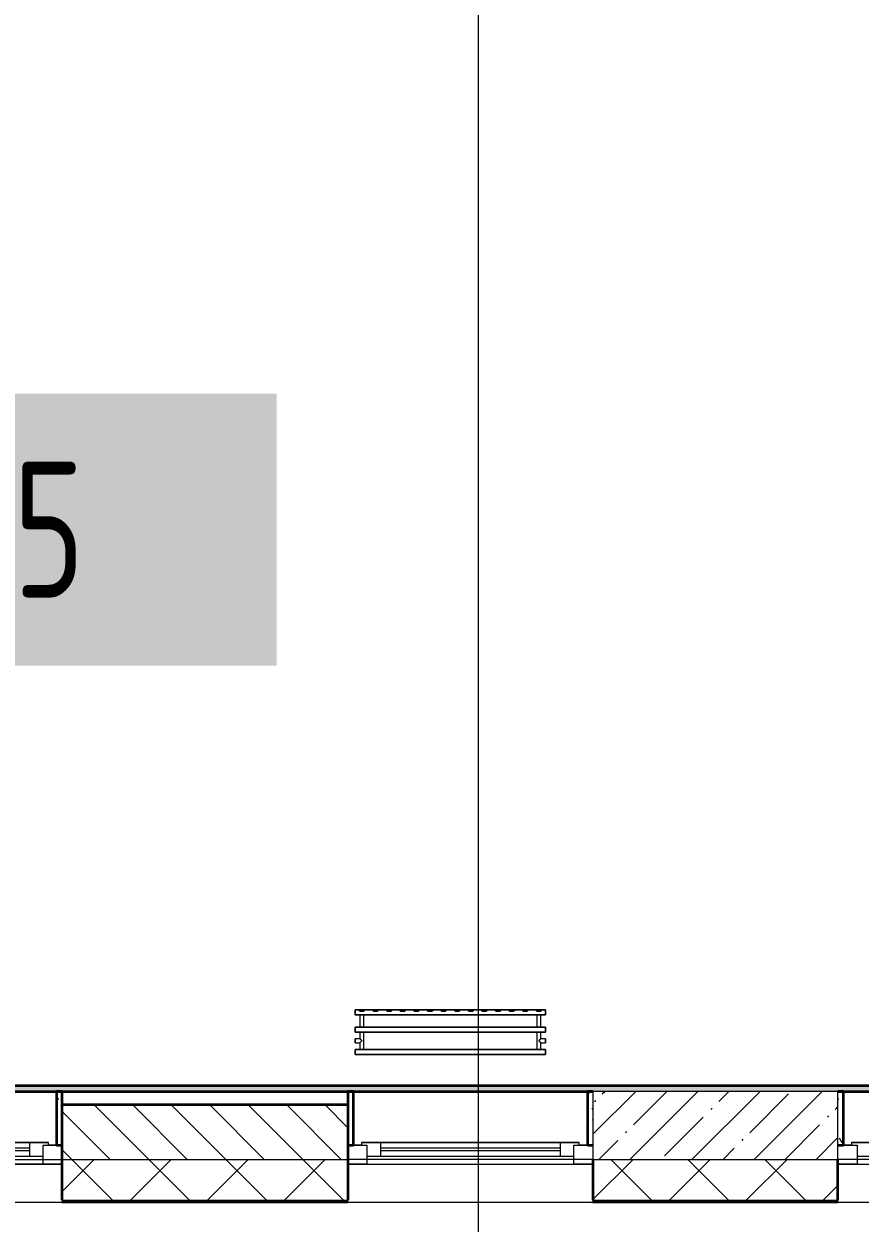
# Model space of a CAD drawing. Header units: millimetres. Extents: x 3914 to 443608, y -156176 to 78197.
# Drawn here: x 412360 to 415431, y -146310 to -141904 of the extents above; entities that cross this region are included whole.
import ezdxf

# ---------------------------------------------------------------- set-up
doc = ezdxf.new("R2010")
doc.units = ezdxf.units.MM
for name, color, linetype, lineweight in [('A-FLOR', 7, 'Continuous', 9), ('A-GLAZ', 7, 'Continuous', 9), ('A-GLAZ-1', 7, 'Continuous', 5), ('A-WALL', 7, 'Continuous', 5), ('A-WALL-1', 7, 'Continuous', 35), ('I-WALL', 7, 'Continuous', 5), ('S-COLS', 7, 'Continuous', 9), ('S-COLS-1', 7, 'Continuous', 5), ('Оси', 7, 'Continuous', 9)]:
    doc.layers.add(name, color=color, linetype=linetype, lineweight=lineweight)
doc.layers.add('A-WALL-FNSH-1', color=9, linetype='Continuous', lineweight=5, true_color=0x808080)
doc.layers.add('M-EQPM-1', color=7, linetype='Continuous', lineweight=9, true_color=0xb2b2b2)
doc.styles.add('СПДС', font='ГОСТ тип А.ttf', dxfattribs={"width": 0.9})
pattern_1 = [(0, (315419.7, -145976.68), (243.84, 60.96), [20.117, -162.763, 20.117, -162.763, -975.36]), (0, (315419.7, -145976.68), (243.84, 60.96), [-365.76, 20.117, -345.643, 20.117, -162.763, -426.72]), (0, (315419.7, -145976.68), (243.84, 60.96), [-914.4, 20.117, -101.803, 20.117, -284.683]), (120, (315511.14, -145946.2), (-174.71291, 180.691634), [20.117, -162.763, 20.117, -162.763, -975.36]), (120, (315511.14, -145946.2), (-174.71291, 180.691634), [-365.76, 20.117, -345.643, 20.117, -162.763, -426.72]), (120, (315511.14, -145946.2), (-174.71291, 180.691634), [-914.4, 20.117, -101.803, 20.117, -284.683]), (240, (315541.62, -145824.28), (-69.12709, -241.651634), [20.117, -162.763, 20.117, -162.763, -975.36]), (240, (315541.62, -145824.28), (-69.12709, -241.651634), [-365.76, 20.117, -345.643, 20.117, -162.763, -426.72]), (240, (315541.62, -145824.28), (-69.12709, -241.651634), [-914.4, 20.117, -101.803, 20.117, -284.683])]

# ---------------------------------------------------------------- blocks, each defined once
blk = doc.blocks.new('BSC_Колонна _Прямоугольная - 250х900-23282983-Объем проектирования 3 этажа')
at = {"layer": 'S-COLS-1'}
h = blk.add_hatch(dxfattribs=at)
h.set_pattern_fill('FP_91', color=256, style=0, pattern_type=2)
h.set_pattern_definition([(45, (-99480, -25), (-114.04925, 114.04925), []), (45, (-99365.95, -25), (-114.04925, 114.04925), [201.613, -40.323, 6.706, -33.617])])
h.paths.add_polyline_path([(225.7, -125), (450, -125), (450, 125), (-450, 125), (-450, -125)])
for p, q in [((450, 125), (-450, 125)), ((-450, 125), (-450, -125)), ((450, -125), (450, 125)), ((-450, -125), (450, -125))]:
    blk.add_line(p, q, dxfattribs=at)
blk = doc.blocks.new('120_Окно_СКБ_2Ст_Фрамуга сверху - 120_Окно_СКБ_2Ст_2300х2500_h_ ДОО-19727959-Объем проектирования 3 этажа')
at = {"layer": 'A-GLAZ'}
for p, q in [((-1150, -127), (-1150, -57)), ((-1150, -57), (-1080, -57)), ((-1080, -57), (-1080, -127)), ((520, -87), (-1080, -87)), ((-1080, -87), (-1080, -127)), ((-1030, -137), (-1030, -87)), ((470, -137), (470, -87)), ((520, -127), (520, -57)), ((520, -57), (590, -57)), ((520, -127), (520, -87)), ((590, -57), (590, -127)), ((1080, -87), (590, -87)), ((590, -87), (590, -127)), ((640, -137), (640, -87)), ((1030, -137), (1030, -87)), ((1080, -127), (1080, -57)), ((1080, -57), (1150, -57)), ((1080, -127), (1080, -87)), ((1150, -57), (1150, -127)), ((-1080, -127), (-1150, -127)), ((-1080, -127), (-1100, -127)), ((-1100, -127), (-1100, -137)), ((590, -127), (520, -127)), ((540, -127), (520, -127)), ((540, -137), (540, -127)), ((590, -127), (570, -127)), ((570, -127), (570, -137)), ((1150, -127), (1080, -127)), ((1100, -127), (1080, -127)), ((1100, -137), (1100, -127)), ((-1100, -137), (540, -137)), ((540, -137), (-1100, -137)), ((570, -137), (1100, -137)), ((1100, -137), (570, -137))]:
    blk.add_line(p, q, dxfattribs=at)
at = {"layer": 'A-GLAZ-1'}
for p, q in [((1150, -57), (-1150, -57)), ((-1080, -57), (1080, -57)), ((-1130, -127), (-1100, -127)), ((-1030, -107), (470, -107)), ((470, -117), (-1030, -117)), ((540, -127), (570, -127)), ((540, -127), (570, -127)), ((640, -107), (1030, -107)), ((1030, -117), (640, -117)), ((1100, -127), (1130, -127))]:
    blk.add_line(p, q, dxfattribs=at)
blk = doc.blocks.new('120_Окно_СКБ_1Ст - 120_Окно_СКБ_1Ст 900х2500_h_ с форточкой-V552-Объем проектирования 3 этажа')
at = {"layer": 'A-GLAZ'}
for p, q in [((-450, -127), (-450, -57)), ((-450, -57), (-380, -57)), ((-380, -57), (-380, -127)), ((380, -87), (-380, -87)), ((-380, -87), (-380, -127)), ((-330, -137), (-330, -87)), ((330, -137), (330, -87)), ((380, -127), (380, -57)), ((380, -57), (450, -57)), ((380, -127), (380, -87)), ((450, -57), (450, -127)), ((-380, -127), (-450, -127)), ((-380, -127), (-400, -127)), ((-400, -127), (-400, -137)), ((450, -127), (380, -127)), ((400, -127), (380, -127)), ((400, -137), (400, -127)), ((-400, -137), (400, -137)), ((400, -137), (-400, -137))]:
    blk.add_line(p, q, dxfattribs=at)
at = {"layer": 'A-GLAZ-1'}
for p, q in [((450, -57), (-450, -57)), ((-430, -127), (-400, -127)), ((-330, -107), (330, -107)), ((330, -117), (-330, -117)), ((400, -127), (430, -127))]:
    blk.add_line(p, q, dxfattribs=at)
blk = doc.blocks.new('120_Окно_СКБ_1Ст - 120_Окно_СКБ_1Ст 900х2500_h_ с форточкой-V605-Объем проектирования 3 этажа')
at = {"layer": 'A-GLAZ'}
for p, q in [((-450, -127), (-450, -57)), ((-450, -57), (-380, -57)), ((-380, -57), (-380, -127)), ((380, -87), (-380, -87)), ((-380, -87), (-380, -127)), ((-330, -137), (-330, -87)), ((330, -137), (330, -87)), ((380, -127), (380, -57)), ((380, -57), (450, -57)), ((380, -127), (380, -87)), ((450, -57), (450, -127)), ((-380, -127), (-450, -127)), ((-380, -127), (-400, -127)), ((-400, -127), (-400, -137)), ((450, -127), (380, -127)), ((400, -127), (380, -127)), ((400, -137), (400, -127)), ((-400, -137), (400, -137)), ((400, -137), (-400, -137))]:
    blk.add_line(p, q, dxfattribs=at)
at = {"layer": 'A-GLAZ-1'}
for p, q in [((450, -57), (-450, -57)), ((-430, -127), (-400, -127)), ((-330, -107), (330, -107)), ((330, -117), (-330, -117)), ((400, -127), (430, -127))]:
    blk.add_line(p, q, dxfattribs=at)
blk = doc.blocks.new('radiator_prado_classic_z_tip_30_po exemplyaru - Classic Z Тип 30-300-V692-Объем проектирования 3 этажа')
at = {"layer": 'M-EQPM-1'}
for p, q in [((0, 228), (0, 210)), ((700, 228), (0, 228)), ((0, 210), (0, 228)), ((0, 228), (12.5, 228)), ((12.5, 228), (37.5, 228)), ((37.5, 228), (12.5, 228)), ((12.5, 228), (37.5, 228)), ((12.5, 228), (17.5, 223)), ((12.5, 228), (17.5, 223)), ((32.5, 223), (17.5, 223)), ((17.5, 223), (32.5, 223)), ((32.5, 223), (37.5, 228)), ((37.5, 228), (32.5, 223)), ((37.5, 228), (62.5, 228)), ((62.5, 228), (87.5, 228)), ((87.5, 228), (62.5, 228)), ((62.5, 228), (87.5, 228)), ((62.5, 228), (67.5, 223)), ((62.5, 228), (67.5, 223)), ((82.5, 223), (67.5, 223)), ((67.5, 223), (82.5, 223)), ((82.5, 223), (87.5, 228)), ((87.5, 228), (82.5, 223)), ((87.5, 228), (112.5, 228)), ((112.5, 228), (137.5, 228)), ((137.5, 228), (112.5, 228)), ((112.5, 228), (137.5, 228)), ((112.5, 228), (117.5, 223)), ((112.5, 228), (117.5, 223)), ((132.5, 223), (117.5, 223)), ((117.5, 223), (132.5, 223)), ((132.5, 223), (137.5, 228)), ((137.5, 228), (132.5, 223)), ((137.5, 228), (162.5, 228)), ((162.5, 228), (187.5, 228)), ((187.5, 228), (162.5, 228)), ((162.5, 228), (187.5, 228)), ((162.5, 228), (167.5, 223)), ((162.5, 228), (167.5, 223)), ((182.5, 223), (167.5, 223)), ((167.5, 223), (182.5, 223)), ((182.5, 223), (187.5, 228)), ((187.5, 228), (182.5, 223)), ((189.8, 228), (212.5, 228)), ((212.5, 228), (237.5, 228)), ((237.5, 228), (212.5, 228)), ((212.5, 228), (237.5, 228)), ((212.5, 228), (217.5, 223)), ((212.5, 228), (217.5, 223)), ((232.5, 223), (217.5, 223)), ((217.5, 223), (232.5, 223)), ((232.5, 223), (237.5, 228)), ((237.5, 228), (232.5, 223)), ((237.5, 228), (262.5, 228)), ((262.5, 228), (287.5, 228)), ((287.5, 228), (262.5, 228)), ((262.5, 228), (287.5, 228)), ((262.5, 228), (267.5, 223)), ((262.5, 228), (267.5, 223)), ((282.5, 223), (267.5, 223)), ((267.5, 223), (282.5, 223)), ((282.5, 223), (287.5, 228)), ((287.5, 228), (282.5, 223)), ((287.5, 228), (312.5, 228)), ((312.5, 228), (337.5, 228)), ((337.5, 228), (312.5, 228)), ((312.5, 228), (337.5, 228)), ((312.5, 228), (317.5, 223)), ((312.5, 228), (317.5, 223)), ((332.5, 223), (317.5, 223)), ((317.5, 223), (332.5, 223)), ((332.5, 223), (337.5, 228)), ((337.5, 228), (332.5, 223)), ((337.5, 228), (362.5, 228)), ((362.5, 228), (387.5, 228)), ((387.5, 228), (362.5, 228)), ((362.5, 228), (387.5, 228)), ((362.5, 228), (367.5, 223)), ((362.5, 228), (367.5, 223)), ((382.5, 223), (367.5, 223)), ((367.5, 223), (382.5, 223)), ((382.5, 223), (387.5, 228)), ((387.5, 228), (382.5, 223)), ((387.5, 228), (412.5, 228)), ((412.5, 228), (437.5, 228)), ((437.5, 228), (412.5, 228)), ((412.5, 228), (437.5, 228)), ((412.5, 228), (417.5, 223)), ((412.5, 228), (417.5, 223)), ((432.5, 223), (417.5, 223)), ((417.5, 223), (432.5, 223)), ((432.5, 223), (437.5, 228)), ((437.5, 228), (432.5, 223)), ((437.5, 228), (461.7, 228)), ((462.5, 228), (487.5, 228)), ((487.5, 228), (462.5, 228)), ((462.5, 228), (487.5, 228)), ((462.5, 228), (467.5, 223)), ((462.5, 228), (467.5, 223)), ((482.5, 223), (467.5, 223)), ((467.5, 223), (482.5, 223)), ((482.5, 223), (487.5, 228)), ((487.5, 228), (482.5, 223)), ((487.5, 228), (512.5, 228)), ((512.5, 228), (537.5, 228)), ((537.5, 228), (512.5, 228)), ((512.5, 228), (537.5, 228)), ((512.5, 228), (517.5, 223)), ((512.5, 228), (517.5, 223)), ((532.5, 223), (517.5, 223)), ((517.5, 223), (532.5, 223)), ((532.5, 223), (537.5, 228)), ((537.5, 228), (532.5, 223)), ((537.5, 228), (562.5, 228)), ((562.5, 228), (587.5, 228)), ((587.5, 228), (562.5, 228)), ((562.5, 228), (587.5, 228)), ((562.5, 228), (567.5, 223)), ((562.5, 228), (567.5, 223)), ((582.5, 223), (567.5, 223)), ((567.5, 223), (582.5, 223)), ((582.5, 223), (587.5, 228)), ((587.5, 228), (582.5, 223)), ((587.5, 228), (612.5, 228)), ((612.5, 228), (637.5, 228)), ((637.5, 228), (612.5, 228)), ((612.5, 228), (637.5, 228)), ((612.5, 228), (617.5, 223)), ((612.5, 228), (617.5, 223)), ((632.5, 223), (617.5, 223)), ((617.5, 223), (632.5, 223)), ((632.5, 223), (637.5, 228)), ((637.5, 228), (632.5, 223)), ((637.5, 228), (662.5, 228)), ((662.5, 228), (687.5, 228)), ((687.5, 228), (662.5, 228)), ((662.5, 228), (687.5, 228)), ((662.5, 228), (667.5, 223)), ((662.5, 228), (667.5, 223)), ((682.5, 223), (667.5, 223)), ((667.5, 223), (682.5, 223)), ((682.5, 223), (687.5, 228)), ((687.5, 228), (682.5, 223)), ((687.5, 228), (700, 228)), ((700, 210), (700, 228)), ((700, 228), (700, 210)), ((0, 210), (700, 210)), ((17.8, 210), (0, 210)), ((17.5, 210), (17.5, 164)), ((17.5, 210), (17.5, 164)), ((17.8, 210), (17.5, 210)), ((17.5, 210), (17.8, 210)), ((17.8, 210), (17.5, 210)), ((17.5, 210), (32.5, 210)), ((32.2, 210), (17.8, 210)), ((17.8, 210), (18.5, 210)), ((26.9, 210), (17.8, 210)), ((18.5, 210), (19.7, 210)), ((19.7, 210), (21.2, 210)), ((21.2, 210), (23.1, 210)), ((23.1, 210), (25, 210)), ((25, 210), (26.9, 210)), ((26.9, 210), (28.7, 210)), ((32.2, 210), (26.9, 210)), ((28.7, 210), (30.3, 210)), ((30.3, 210), (31.5, 210)), ((31.5, 210), (32.2, 210)), ((32.5, 210), (32.2, 210)), ((32.2, 210), (32.5, 210)), ((32.5, 210), (32.2, 210)), ((667.8, 210), (32.2, 210)), ((32.5, 164), (32.5, 210)), ((32.5, 164), (32.5, 210)), ((667.5, 210), (667.5, 164)), ((667.5, 210), (667.5, 164)), ((667.8, 210), (667.5, 210)), ((667.5, 210), (682.5, 210)), ((667.8, 210), (667.5, 210)), ((667.5, 210), (667.8, 210)), ((682.2, 210), (667.8, 210)), ((668.5, 210), (667.8, 210)), ((667.8, 210), (669.7, 210)), ((671.2, 210), (668.5, 210)), ((669.7, 210), (675, 210)), ((676.9, 210), (671.2, 210)), ((675, 210), (682.2, 210)), ((682.2, 210), (676.9, 210)), ((682.5, 210), (682.2, 210)), ((682.5, 210), (682.2, 210)), ((682.2, 210), (682.5, 210)), ((700, 210), (682.2, 210)), ((682.5, 164), (682.5, 210)), ((682.5, 164), (682.5, 210)), ((700, 164), (0, 164)), ((0, 164), (0, 146)), ((0, 146), (0, 164)), ((0, 164), (17.8, 164)), ((0, 146), (700, 146)), ((18.5, 146), (0, 146)), ((17.8, 164), (17.5, 164)), ((17.5, 164), (17.8, 164)), ((17.8, 164), (17.5, 164)), ((17.5, 164), (32.5, 164)), ((17.5, 146), (17.5, 121.5)), ((17.5, 146), (17.5, 121.5)), ((17.5, 146), (18.5, 146)), ((18.5, 146), (17.5, 146)), ((17.5, 146), (18.5, 146)), ((32.5, 146), (17.5, 146)), ((32.2, 164), (17.8, 164)), ((17.8, 164), (25, 164)), ((21.2, 164), (17.8, 164)), ((18.5, 146), (32.2, 146)), ((19.7, 146), (18.5, 146)), ((18.5, 146), (23.1, 146)), ((21.2, 146), (19.7, 146)), ((23.1, 146), (21.2, 146)), ((26.9, 164), (21.2, 164)), ((25, 146), (23.1, 146)), ((23.1, 146), (26.9, 146)), ((25, 164), (26.9, 164)), ((26.9, 146), (25, 146)), ((26.9, 164), (28.7, 164)), ((32.2, 164), (26.9, 164)), ((28.7, 146), (26.9, 146)), ((26.9, 146), (32.2, 146)), ((28.7, 164), (30.3, 164)), ((30.3, 146), (28.7, 146)), ((30.3, 164), (32.2, 164)), ((31.5, 146), (30.3, 146)), ((32.2, 146), (31.5, 146)), ((32.5, 164), (32.2, 164)), ((32.2, 164), (32.5, 164)), ((32.5, 164), (32.2, 164)), ((32.2, 164), (667.8, 164)), ((32.2, 146), (32.5, 146)), ((32.5, 146), (32.2, 146)), ((32.2, 146), (32.5, 146)), ((667.8, 146), (32.2, 146)), ((32.5, 82), (32.5, 146)), ((32.5, 82), (32.5, 146)), ((667.8, 164), (667.5, 164)), ((667.5, 164), (682.5, 164)), ((667.8, 164), (667.5, 164)), ((667.5, 164), (667.8, 164)), ((667.5, 146), (667.5, 82)), ((667.5, 146), (667.5, 82)), ((667.5, 146), (667.8, 146)), ((682.5, 146), (667.5, 146)), ((667.5, 146), (667.8, 146)), ((667.8, 146), (667.5, 146)), ((668.5, 164), (667.8, 164)), ((668.5, 164), (667.8, 164)), ((667.8, 164), (678.7, 164)), ((667.8, 146), (673.1, 146)), ((667.8, 146), (681.5, 146)), ((681.5, 146), (667.8, 146)), ((669.7, 164), (668.5, 164)), ((682.2, 164), (668.5, 164)), ((673.1, 164), (669.7, 164)), ((676.9, 164), (673.1, 164)), ((673.1, 146), (675, 146)), ((675, 146), (676.9, 146)), ((682.2, 164), (676.9, 164)), ((676.9, 146), (681.5, 146)), ((678.7, 164), (681.5, 164)), ((681.5, 164), (682.2, 164)), ((681.5, 146), (682.5, 146)), ((681.5, 146), (682.5, 146)), ((682.5, 146), (681.5, 146)), ((700, 146), (681.5, 146)), ((682.5, 164), (682.2, 164)), ((682.5, 164), (682.2, 164)), ((682.2, 164), (682.5, 164)), ((682.2, 164), (700, 164)), ((682.5, 121.5), (682.5, 146)), ((682.5, 121.5), (682.5, 146)), ((700, 146), (700, 164)), ((700, 164), (700, 146)), ((17.5, 121.5), (0, 121.5)), ((17.5, 121.5), (0, 121.5)), ((0, 121.5), (0, 120.5)), ((0, 106.5), (0, 121.5)), ((0, 120.5), (0, 107.5)), ((0, 120.5), (0, 119.3)), ((0, 114), (0, 120.5)), ((0, 120.5), (0, 120.5)), ((0, 119.3), (0, 117.8)), ((0, 117.8), (0, 114)), ((0, 114), (0, 110.3)), ((0, 107.5), (0, 114)), ((0, 110.3), (0, 108.7)), ((0, 108.7), (0, 107.5)), ((0, 107.5), (0, 106.5)), ((0, 107.5), (0, 107.5)), ((0, 106.5), (17.5, 106.5)), ((0, 106.5), (17.5, 106.5)), ((17.5, 106.5), (17.5, 82)), ((17.5, 106.5), (17.5, 82)), ((700, 121.5), (682.5, 121.5)), ((700, 121.5), (682.5, 121.5)), ((682.5, 82), (682.5, 106.5)), ((682.5, 106.5), (700, 106.5)), ((682.5, 82), (682.5, 106.5)), ((682.5, 106.5), (700, 106.5)), ((700, 121.5), (700, 106.5)), ((700, 120.5), (700, 121.5)), ((700, 121.5), (700, 120.5)), ((700, 120.5), (700, 121.5)), ((700, 107.5), (700, 120.5)), ((700, 120.5), (700, 107.5)), ((700, 112.1), (700, 120.5)), ((700, 107.5), (700, 112.1)), ((700, 106.5), (700, 107.5)), ((700, 107.5), (700, 106.5)), ((700, 106.5), (700, 107.5)), ((700, 82), (0, 82)), ((0, 82), (0, 64)), ((0, 64), (0, 82)), ((0, 82), (18.5, 82)), ((700, 64), (0, 64)), ((0, 64), (700, 64)), ((18.5, 82), (17.5, 82)), ((17.5, 82), (18.5, 82)), ((18.5, 82), (17.5, 82)), ((17.5, 82), (32.5, 82)), ((19.7, 82), (18.5, 82)), ((18.5, 82), (25, 82)), ((21.2, 82), (18.5, 82)), ((21.2, 82), (19.7, 82)), ((23.1, 82), (21.2, 82)), ((25, 82), (21.2, 82)), ((32.2, 82), (23.1, 82)), ((25, 82), (32.2, 82)), ((28.7, 82), (25, 82)), ((32.2, 82), (28.7, 82)), ((32.5, 82), (32.2, 82)), ((32.2, 82), (32.5, 82)), ((32.5, 82), (32.2, 82)), ((32.2, 82), (667.8, 82)), ((667.8, 82), (667.5, 82)), ((667.5, 82), (682.5, 82)), ((667.8, 82), (667.5, 82)), ((667.5, 82), (667.8, 82)), ((668.5, 82), (667.8, 82)), ((681.5, 82), (667.8, 82)), ((667.8, 82), (671.2, 82)), ((675, 82), (668.5, 82)), ((671.2, 82), (675, 82)), ((678.7, 82), (675, 82)), ((675, 82), (678.7, 82)), ((681.5, 82), (678.7, 82)), ((678.7, 82), (680.3, 82)), ((680.3, 82), (681.5, 82)), ((682.5, 82), (681.5, 82)), ((682.5, 82), (681.5, 82)), ((681.5, 82), (682.5, 82)), ((681.5, 82), (700, 82)), ((700, 64), (700, 82)), ((700, 82), (700, 64))]:
    blk.add_line(p, q, dxfattribs=at)
for points, knots in [([(18.5, 120.5), (18.4, 120.6), (18.3, 120.7), (18.1, 120.9), (17.9, 121.1), (17.8, 121.2), (17.7, 121.3), (17.5, 121.5), (17.5, 121.5), (17.5, 121.5)], [0.7142857, 0.7142857, 0.7142857, 0.7142857, 0.75, 0.7857143, 0.8214286, 0.8571429, 0.8928571, 0.9285714, 1, 1, 1, 1]), ([(17.5, 121.5), (17.5, 121.5), (17.5, 121.5), (17.7, 121.3), (17.8, 121.2), (17.9, 121.1), (18.1, 120.9), (18.3, 120.7), (18.4, 120.6), (18.5, 120.5)], [0, 0, 0, 0, 0.0714286, 0.1071429, 0.1428571, 0.1785714, 0.2142857, 0.25, 0.2857143, 0.2857143, 0.2857143, 0.2857143]), ([(17.5, 121.5), (17.5, 121.5), (17.5, 121.5), (17.7, 121.3), (17.8, 121.2), (17.9, 121.1), (18.1, 120.9), (18.3, 120.7), (18.4, 120.6), (18.5, 120.5)], [0, 0, 0, 0, 0.0714286, 0.1071429, 0.1428571, 0.1785714, 0.2142857, 0.25, 0.2857143, 0.2857143, 0.2857143, 0.2857143]), ([(25, 114), (24.5, 114.5), (23.6, 115.4), (22.4, 116.6), (21.6, 117.4), (21.1, 117.9), (20.8, 118.2), (20.5, 118.5), (20.2, 118.8), (19.8, 119.1), (19.6, 119.4), (19.3, 119.7), (19, 120), (18.7, 120.3), (18.5, 120.5), (18.3, 120.7), (18.1, 120.9), (17.9, 121.1), (17.8, 121.2), (17.7, 121.3), (17.5, 121.5), (17.5, 121.5), (17.5, 121.5)], [0, 0, 0, 0, 0.142857, 0.285714, 0.357143, 0.392857, 0.428571, 0.464286, 0.5, 0.535714, 0.571429, 0.607143, 0.642857, 0.678571, 0.714286, 0.75, 0.785714, 0.821429, 0.857143, 0.892857, 0.928571, 1, 1, 1, 1]), ([(17.5, 106.5), (17.5, 106.5), (17.5, 106.5), (17.7, 106.7), (17.8, 106.8), (17.9, 106.9), (18.1, 107.1), (18.3, 107.3), (18.5, 107.5), (18.7, 107.7), (19, 108), (19.3, 108.3), (19.6, 108.6), (19.8, 108.9), (20.3, 109.3), (20.7, 109.7), (21.1, 110.1), (21.6, 110.6), (22.4, 111.4), (23.6, 112.6), (24.5, 113.5), (25, 114)], [0, 0, 0, 0, 0.071429, 0.107143, 0.142857, 0.178571, 0.214286, 0.25, 0.285714, 0.321429, 0.357143, 0.392857, 0.428571, 0.464286, 0.5, 0.571429, 0.607143, 0.642857, 0.714286, 0.857143, 1, 1, 1, 1]), ([(17.5, 106.5), (17.5, 106.5), (17.5, 106.5), (17.7, 106.7), (17.8, 106.8), (17.9, 106.9), (18.1, 107.1), (18.3, 107.3), (18.4, 107.4), (18.5, 107.5)], [0, 0, 0, 0, 0.0714286, 0.1071429, 0.1428571, 0.1785714, 0.2142857, 0.25, 0.2857143, 0.2857143, 0.2857143, 0.2857143]), ([(18.5, 107.5), (18.4, 107.4), (18.3, 107.3), (18.1, 107.1), (17.9, 106.9), (17.8, 106.8), (17.7, 106.7), (17.5, 106.5), (17.5, 106.5), (17.5, 106.5)], [0.7142857, 0.7142857, 0.7142857, 0.7142857, 0.75, 0.7857143, 0.8214286, 0.8571429, 0.8928571, 0.9285714, 1, 1, 1, 1]), ([(18.5, 107.5), (18.4, 107.4), (18.3, 107.3), (18.1, 107.1), (17.9, 106.9), (17.8, 106.8), (17.7, 106.7), (17.5, 106.5), (17.5, 106.5), (17.5, 106.5)], [0.7142857, 0.7142857, 0.7142857, 0.7142857, 0.75, 0.7857143, 0.8214286, 0.8571429, 0.8928571, 0.9285714, 1, 1, 1, 1]), ([(22.1, 116.9), (21.9, 117.1), (21.6, 117.4), (21.1, 117.9), (20.8, 118.2), (20.5, 118.5), (20.2, 118.8), (19.9, 119.2), (19.7, 119.3), (19.6, 119.4)], [0.2857143, 0.2857143, 0.2857143, 0.2857143, 0.3571429, 0.3928571, 0.4285714, 0.4642857, 0.5, 0.5357143, 0.5714286, 0.5714286, 0.5714286, 0.5714286]), ([(19.6, 119.4), (19.7, 119.3), (19.9, 119.2), (20.3, 118.7), (20.6, 118.4), (20.8, 118.2)], [0.4285714, 0.4285714, 0.4285714, 0.4285714, 0.4642857, 0.5, 0.5714286, 0.5714286, 0.5714286, 0.5714286]), ([(19.6, 119.4), (19.7, 119.3), (19.8, 119.1), (20.3, 118.7), (20.7, 118.3), (21.1, 117.9), (21.6, 117.4), (21.9, 117.1), (22.1, 116.9)], [0.4285714, 0.4285714, 0.4285714, 0.4285714, 0.4642857, 0.5, 0.5714286, 0.6071429, 0.6428571, 0.7142857, 0.7142857, 0.7142857, 0.7142857]), ([(19.6, 108.6), (19.7, 108.7), (19.9, 108.8), (20.3, 109.3), (20.7, 109.7), (21.1, 110.1), (21.6, 110.6), (21.9, 110.9), (22.1, 111.1)], [0.4285714, 0.4285714, 0.4285714, 0.4285714, 0.4642857, 0.5, 0.5714286, 0.6071429, 0.6428571, 0.7142857, 0.7142857, 0.7142857, 0.7142857]), ([(22.1, 111.1), (21.9, 110.9), (21.6, 110.6), (21.1, 110.1), (20.8, 109.8), (20.5, 109.5), (20.2, 109.2), (19.9, 108.8), (19.7, 108.7), (19.6, 108.6)], [0.2857143, 0.2857143, 0.2857143, 0.2857143, 0.3571429, 0.3928571, 0.4285714, 0.4642857, 0.5, 0.5357143, 0.5714286, 0.5714286, 0.5714286, 0.5714286]), ([(22.1, 111.1), (21.9, 110.9), (21.6, 110.6), (21.1, 110.1), (20.8, 109.8), (20.5, 109.5), (20.2, 109.2), (19.8, 108.9), (19.7, 108.7), (19.6, 108.6)], [0.2857143, 0.2857143, 0.2857143, 0.2857143, 0.3571429, 0.3928571, 0.4285714, 0.4642857, 0.5, 0.5357143, 0.5714286, 0.5714286, 0.5714286, 0.5714286]), ([(20.8, 118.2), (20.9, 118.1), (21.1, 117.9), (21.6, 117.4), (21.9, 117.1), (22.1, 116.9)], [0.5714286, 0.5714286, 0.5714286, 0.5714286, 0.6071429, 0.6428571, 0.7142857, 0.7142857, 0.7142857, 0.7142857]), ([(675, 114), (675.5, 114.5), (676.4, 115.4), (677.6, 116.6), (678.4, 117.4), (678.9, 117.9), (679.2, 118.2), (679.5, 118.5), (679.8, 118.8), (680.1, 119.2), (680.4, 119.4), (680.7, 119.7), (681, 120), (681.3, 120.3), (681.5, 120.5), (681.7, 120.7), (681.9, 120.9), (682.1, 121.1), (682.2, 121.2), (682.3, 121.3), (682.5, 121.5), (682.5, 121.5), (682.5, 121.5)], [0, 0, 0, 0, 0.142857, 0.285714, 0.357143, 0.392857, 0.428571, 0.464286, 0.5, 0.535714, 0.571429, 0.607143, 0.642857, 0.678571, 0.714286, 0.75, 0.785714, 0.821429, 0.857143, 0.892857, 0.928571, 1, 1, 1, 1]), ([(682.5, 106.5), (682.5, 106.5), (682.5, 106.5), (682.3, 106.7), (682.2, 106.8), (682.1, 106.9), (681.9, 107.1), (681.7, 107.3), (681.5, 107.5), (681.3, 107.7), (681, 108), (680.7, 108.3), (680.4, 108.6), (680.1, 108.8), (679.7, 109.3), (679.3, 109.7), (678.9, 110.1), (678.4, 110.6), (677.6, 111.4), (676.4, 112.6), (675.5, 113.5), (675, 114)], [0, 0, 0, 0, 0.071429, 0.107143, 0.142857, 0.178571, 0.214286, 0.25, 0.285714, 0.321429, 0.357143, 0.392857, 0.428571, 0.464286, 0.5, 0.571429, 0.607143, 0.642857, 0.714286, 0.857143, 1, 1, 1, 1]), ([(680.4, 119.4), (680.3, 119.3), (680.1, 119.2), (679.7, 118.7), (679.3, 118.3), (678.9, 117.9), (678.4, 117.4), (678.1, 117.1), (677.9, 116.9)], [0.4285714, 0.4285714, 0.4285714, 0.4285714, 0.4642857, 0.5, 0.5714286, 0.6071429, 0.6428571, 0.7142857, 0.7142857, 0.7142857, 0.7142857]), ([(680.4, 119.4), (680.3, 119.3), (680.1, 119.2), (679.7, 118.7), (679.3, 118.3), (678.9, 117.9), (678.4, 117.4), (678.1, 117.1), (677.9, 116.9)], [0.4285714, 0.4285714, 0.4285714, 0.4285714, 0.4642857, 0.5, 0.5714286, 0.6071429, 0.6428571, 0.7142857, 0.7142857, 0.7142857, 0.7142857]), ([(677.9, 116.9), (678.1, 117.1), (678.4, 117.4), (678.9, 117.9), (679.1, 118.1), (679.2, 118.2)], [0.2857143, 0.2857143, 0.2857143, 0.2857143, 0.3571429, 0.3928571, 0.4285714, 0.4285714, 0.4285714, 0.4285714]), ([(677.9, 111.1), (678.1, 110.9), (678.4, 110.6), (678.9, 110.1), (679.2, 109.8), (679.5, 109.5), (679.8, 109.2), (680.1, 108.8), (680.3, 108.7), (680.4, 108.6)], [0.2857143, 0.2857143, 0.2857143, 0.2857143, 0.3571429, 0.3928571, 0.4285714, 0.4642857, 0.5, 0.5357143, 0.5714286, 0.5714286, 0.5714286, 0.5714286]), ([(677.9, 111.1), (678.1, 110.9), (678.4, 110.6), (678.9, 110.1), (679.2, 109.8), (679.5, 109.5), (679.8, 109.2), (680.1, 108.8), (680.3, 108.7), (680.4, 108.6)], [0.2857143, 0.2857143, 0.2857143, 0.2857143, 0.3571429, 0.3928571, 0.4285714, 0.4642857, 0.5, 0.5357143, 0.5714286, 0.5714286, 0.5714286, 0.5714286]), ([(679.2, 109.8), (679.1, 109.9), (678.9, 110.1), (678.4, 110.6), (678.1, 110.9), (677.9, 111.1)], [0.5714286, 0.5714286, 0.5714286, 0.5714286, 0.6071429, 0.6428571, 0.7142857, 0.7142857, 0.7142857, 0.7142857]), ([(680.4, 108.6), (680.3, 108.7), (680.1, 108.8), (679.7, 109.3), (679.4, 109.6), (679.2, 109.8)], [0.4285714, 0.4285714, 0.4285714, 0.4285714, 0.4642857, 0.5, 0.5714286, 0.5714286, 0.5714286, 0.5714286]), ([(682.5, 121.5), (682.5, 121.5), (682.5, 121.5), (682.3, 121.3), (682.2, 121.2), (682.1, 121.1), (681.9, 120.9), (681.7, 120.7), (681.6, 120.6), (681.5, 120.5)], [0, 0, 0, 0, 0.0714286, 0.1071429, 0.1428571, 0.1785714, 0.2142857, 0.25, 0.2857143, 0.2857143, 0.2857143, 0.2857143]), ([(682.5, 121.5), (682.5, 121.5), (682.5, 121.5), (682.3, 121.3), (682.2, 121.2), (682.1, 121.1), (681.9, 120.9), (681.7, 120.7), (681.6, 120.6), (681.5, 120.5)], [0, 0, 0, 0, 0.0714286, 0.1071429, 0.1428571, 0.1785714, 0.2142857, 0.25, 0.2857143, 0.2857143, 0.2857143, 0.2857143]), ([(681.5, 120.5), (681.6, 120.6), (681.7, 120.7), (681.9, 120.9), (682.1, 121.1), (682.2, 121.2), (682.3, 121.3), (682.5, 121.5), (682.5, 121.5), (682.5, 121.5)], [0.7142857, 0.7142857, 0.7142857, 0.7142857, 0.75, 0.7857143, 0.8214286, 0.8571429, 0.8928571, 0.9285714, 1, 1, 1, 1]), ([(681.5, 107.5), (681.6, 107.4), (681.7, 107.3), (681.9, 107.1), (682.1, 106.9), (682.2, 106.8), (682.3, 106.7), (682.5, 106.5), (682.5, 106.5), (682.5, 106.5)], [0.7142857, 0.7142857, 0.7142857, 0.7142857, 0.75, 0.7857143, 0.8214286, 0.8571429, 0.8928571, 0.9285714, 1, 1, 1, 1]), ([(681.5, 107.5), (681.6, 107.4), (681.7, 107.3), (681.9, 107.1), (682.1, 106.9), (682.2, 106.8), (682.3, 106.7), (682.5, 106.5), (682.5, 106.5), (682.5, 106.5)], [0.7142857, 0.7142857, 0.7142857, 0.7142857, 0.75, 0.7857143, 0.8214286, 0.8571429, 0.8928571, 0.9285714, 1, 1, 1, 1]), ([(682.5, 106.5), (682.5, 106.5), (682.5, 106.5), (682.3, 106.7), (682.2, 106.8), (682.1, 106.9), (681.9, 107.1), (681.7, 107.3), (681.6, 107.4), (681.5, 107.5)], [0, 0, 0, 0, 0.0714286, 0.1071429, 0.1428571, 0.1785714, 0.2142857, 0.25, 0.2857143, 0.2857143, 0.2857143, 0.2857143])]:
    blk.add_open_spline(points, degree=3, knots=knots, dxfattribs=at)
for points in [[(19.6, 119.4), (19.5, 119.5), (19.3, 119.7), (19, 120), (18.7, 120.3), (18.6, 120.4), (18.5, 120.5)], [(18.5, 120.5), (18.6, 120.4), (18.7, 120.3), (19, 120), (19.3, 119.7), (19.5, 119.5), (19.6, 119.4)], [(18.5, 120.5), (18.6, 120.4), (18.7, 120.3), (19, 120), (19.3, 119.7), (19.5, 119.5), (19.6, 119.4)], [(18.5, 107.5), (18.6, 107.6), (18.7, 107.7), (19, 108), (19.3, 108.3), (19.5, 108.5), (19.6, 108.6)], [(19.6, 108.6), (19.5, 108.5), (19.3, 108.3), (19, 108), (18.7, 107.7), (18.6, 107.6), (18.5, 107.5)], [(19.6, 108.6), (19.5, 108.5), (19.3, 108.3), (19, 108), (18.7, 107.7), (18.6, 107.6), (18.5, 107.5)], [(25, 114), (24.5, 114.5), (23.6, 115.4), (22.6, 116.4), (22.1, 116.9)], [(22.1, 116.9), (22.6, 116.4), (23.6, 115.4), (24.5, 114.5), (25, 114)], [(22.1, 116.9), (22.6, 116.4), (23.6, 115.4), (24.5, 114.5), (25, 114)], [(22.1, 111.1), (22.6, 111.6), (23.6, 112.6), (24.5, 113.5), (25, 114)], [(25, 114), (24.5, 113.5), (23.6, 112.6), (22.6, 111.6), (22.1, 111.1)], [(25, 114), (24.5, 113.5), (23.6, 112.6), (22.6, 111.6), (22.1, 111.1)], [(677.9, 116.9), (677.4, 116.4), (676.4, 115.4), (675.5, 114.5), (675, 114)], [(677.9, 116.9), (677.4, 116.4), (676.4, 115.4), (675.5, 114.5), (675, 114)], [(675, 114), (675.5, 114.5), (676.4, 115.4), (677.4, 116.4), (677.9, 116.9)], [(675, 114), (675.5, 113.5), (676.4, 112.6), (677.4, 111.6), (677.9, 111.1)], [(675, 114), (675.5, 113.5), (676.4, 112.6), (677.4, 111.6), (677.9, 111.1)], [(677.9, 111.1), (677.4, 111.6), (676.4, 112.6), (675.5, 113.5), (675, 114)], [(679.2, 118.2), (679.3, 118.3), (679.5, 118.5), (679.8, 118.8), (680.1, 119.2), (680.3, 119.3), (680.4, 119.4)], [(681.5, 120.5), (681.4, 120.4), (681.3, 120.3), (681, 120), (680.7, 119.7), (680.5, 119.5), (680.4, 119.4)], [(681.5, 120.5), (681.4, 120.4), (681.3, 120.3), (681, 120), (680.7, 119.7), (680.5, 119.5), (680.4, 119.4)], [(680.4, 119.4), (680.5, 119.5), (680.7, 119.7), (681, 120), (681.3, 120.3), (681.4, 120.4), (681.5, 120.5)], [(680.4, 108.6), (680.5, 108.5), (680.7, 108.3), (681, 108), (681.3, 107.7), (681.4, 107.6), (681.5, 107.5)], [(680.4, 108.6), (680.5, 108.5), (680.7, 108.3), (681, 108), (681.3, 107.7), (681.4, 107.6), (681.5, 107.5)], [(681.5, 107.5), (681.4, 107.6), (681.3, 107.7), (681, 108), (680.7, 108.3), (680.5, 108.5), (680.4, 108.6)]]:
    blk.add_open_spline(points, degree=3, dxfattribs=at)

msp = doc.modelspace()

# ---------------------------------------------------------------- hatches: boundary and pattern name
at = {"layer": 'A-WALL'}
h = msp.add_hatch(dxfattribs=at)
h.set_pattern_fill('FP_2', color=256, style=0, pattern_type=2)
h.set_pattern_definition([(135, (315419.7, -145976.68), (-70.71068, -70.71068), [])])
h.paths.add_polyline_path([(420599.7, -146076.7), (421649.7, -146076.7), (421649.7, -145876.7), (420599.7, -145876.7)])
h.paths.add_polyline_path([(425249.7, -146076.7), (425249.7, -145876.7), (424349.7, -145876.7), (424349.7, -146076.7), (425190.7, -146076.7)])
h.paths.add_polyline_path([(426149.7, -146076.7), (427049.7, -146076.7), (427049.7, -145876.7), (426149.7, -145876.7), (426149.7, -145955.6)])
h.paths.add_polyline_path([(407349.7, -146076.7), (408149.7, -146076.7), (408149.7, -145876.7), (407349.7, -145876.7), (407349.7, -146024.7)])
h.paths.add_polyline_path([(436849.7, -146076.7), (436849.7, -145876.7), (436549.7, -145876.7), (436549.7, -146076.7)])
h.paths.add_polyline_path([(434705.4, -146076.7), (434749.7, -146076.7), (434749.7, -145876.7), (434249.7, -145877.6), (434249.7, -146076.7)])
h.paths.add_polyline_path([(409949.7, -146076.7), (410199.7, -146076.7), (410199.7, -145876.7), (409949.7, -145876.7), (409949.7, -146053.8)])
h.paths.add_polyline_path([(412499.7, -146076.7), (413549.7, -146076.7), (413549.7, -145876.7), (412499.7, -145876.7)])
h.paths.add_polyline_path([(417029.7, -146076.7), (417149.7, -146076.7), (417149.7, -145876.7), (416249.7, -145876.7), (416249.7, -146076.7), (416989.7, -146076.7)])
h.paths.add_polyline_path([(431399.7, -146076.7), (432449.7, -146076.7), (432449.7, -145876.7), (431399.7, -145876.7), (431399.7, -145974.2)])
h.paths.add_polyline_path([(418049.7, -146076.7), (418299.7, -146076.7), (418299.7, -145876.7), (418049.7, -145876.7), (418049.7, -145926.7)])
h.paths.add_polyline_path([(428849.7, -146076.7), (429099.7, -146076.7), (429099.7, -145876.7), (428849.7, -145876.7), (428849.7, -146060.7)])
h = msp.add_hatch(dxfattribs=at)
h.set_pattern_fill('FP_24', color=256, style=0, pattern_type=2)
h.set_pattern_definition([(45, (315419.7, -145976.68), (-141.42136, 141.42136), []), (135, (315419.7, -145976.68), (-141.42136, -141.42136), [])])
h.paths.add_polyline_path([(440496.8, -146226.7), (440499.7, -146226.7), (440499.7, -146076.7), (439149.7, -146076.7), (439149.7, -146226.7), (440249.7, -146226.7)])
h.paths.add_polyline_path([(436549.7, -146226.7), (436849.7, -146226.7), (436849.7, -146076.7), (435649.7, -146076.7), (435649.7, -146226.7), (435793.2, -146226.7)])
h.paths.add_polyline_path([(434705.4, -146226.7), (434749.7, -146226.7), (434749.7, -146076.7), (433349.7, -146076.7), (433349.7, -146226.7), (434249.7, -146226.7)])
h.paths.add_polyline_path([(432449.7, -146226.7), (432449.7, -146076.7), (431399.7, -146076.7), (431399.7, -146226.7)])
h.paths.add_polyline_path([(428178.7, -146226.7), (429099.7, -146226.7), (429099.7, -146076.7), (427949.7, -146076.7), (427949.7, -146226.7)])
h.paths.add_polyline_path([(426149.7, -146226.7), (427049.7, -146226.7), (427049.7, -146076.7), (426149.7, -146076.7), (426149.7, -146208.1)])
h.paths.add_polyline_path([(422739.9, -146226.7), (423449.7, -146226.7), (423449.7, -146076.7), (422549.7, -146076.7), (422549.7, -146226.7)])
h.paths.add_polyline_path([(425190.7, -146226.7), (425249.7, -146226.7), (425249.7, -146076.7), (424349.7, -146076.7), (424349.7, -146226.7), (425187.4, -146226.7)])
h.paths.add_polyline_path([(421649.7, -146226.7), (421649.7, -146076.7), (420599.7, -146076.7), (420599.7, -146226.7), (421122.3, -146226.7)])
h.paths.add_polyline_path([(416249.7, -146226.7), (418299.7, -146226.7), (418299.7, -146076.7), (416249.7, -146076.7)])
h.paths.add_polyline_path([(412949.9, -146226.7), (413549.7, -146226.7), (413549.7, -146076.7), (412499.7, -146076.7), (412499.7, -146226.7)])
h.paths.add_polyline_path([(415125.4, -146226.7), (415349.7, -146226.7), (415349.7, -146076.7), (414449.7, -146076.7), (414449.7, -146226.7)])
h.paths.add_polyline_path([(404704.8, -146226.7), (406449.7, -146226.7), (406449.7, -146076.7), (404629.7, -146076.7), (404629.7, -146226.7), (404693.2, -146226.7)])
h.paths.add_polyline_path([(407349.7, -146226.7), (408149.7, -146226.7), (408149.7, -146076.7), (407349.7, -146076.7)])
h.paths.add_polyline_path([(410199.7, -146226.7), (410199.7, -146076.7), (409049.7, -146076.7), (409049.7, -146226.7), (409997.1, -146226.7)])
at = {"layer": 'I-WALL'}
h = msp.add_hatch(dxfattribs=at)
h.set_pattern_fill('FP_191', color=256, style=0, pattern_type=2)
h.set_pattern_definition(pattern_1)
h.paths.add_polyline_path([(415125.4, -145826.7), (422529.7, -145826.4), (422528.7, -145806.7), (407470.7, -145806.7), (407470.7, -145826.7), (414449.7, -145826.7)])
h = msp.add_hatch(dxfattribs=at)
h.set_pattern_fill('FP_191', color=256, style=0, pattern_type=2)
h.set_pattern_definition(pattern_1)
h.paths.add_polyline_path([(412499.7, -146024.7), (412499.7, -145826.8), (412479.7, -145826.8), (412479.7, -146024.7)])
h = msp.add_hatch(dxfattribs=at)
h.set_pattern_fill('FP_191', color=256, style=0, pattern_type=2)
h.set_pattern_definition(pattern_1)
h.paths.add_polyline_path([(413569.7, -146024.7), (413569.7, -145826.7), (413549.7, -145826.7), (413549.7, -146024.7)])
h = msp.add_hatch(dxfattribs=at)
h.set_pattern_fill('FP_191', color=256, style=0, pattern_type=2)
h.set_pattern_definition(pattern_1)
h.paths.add_polyline_path([(414429.7, -146024.7), (414449.7, -146024.7), (414449.7, -145826.8), (414429.7, -145826.8), (414429.7, -146014.7)])
h = msp.add_hatch(dxfattribs=at)
h.set_pattern_fill('FP_191', color=256, style=0, pattern_type=2)
h.set_pattern_definition(pattern_1)
h.paths.add_polyline_path([(415369.7, -146024.7), (415369.7, -145826.7), (415349.7, -145826.7), (415349.7, -146024.7)])

# ---------------------------------------------------------------- linework, layer by layer
at = {"layer": 'A-FLOR'}
msp.add_line((415369.2, -145806.7), (414429.2, -145806.7), dxfattribs=at)
at = {"layer": 'A-WALL'}
for p, q in [((409949.7, -146076.7), (413549.7, -146076.7)), ((412499.7, -146076.7), (413549.7, -146076.7)), ((412499.7, -146234.7), (410199.7, -146234.7)), ((412499.7, -146226.7), (413549.7, -146226.7)), ((412499.7, -146229.7), (413549.7, -146229.7)), ((414449.7, -146234.7), (413549.7, -146234.7)), ((414449.7, -146226.7), (415349.7, -146226.7)), ((414449.7, -146229.7), (415349.7, -146229.7)), ((416249.7, -146234.7), (415349.7, -146234.7))]:
    msp.add_line(p, q, dxfattribs=at)
at = {"layer": 'A-WALL-1'}
for p, q in [((422529.7, -145806.7), (407469.7, -145806.7)), ((409949.7, -145826.7), (414449.7, -145826.7)), ((412499.7, -145826.8), (412479.7, -145826.8)), ((412479.7, -145826.8), (412479.7, -146024.7)), ((412499.7, -146226.7), (412499.7, -145826.8)), ((413569.7, -145826.7), (413549.7, -145826.7)), ((413549.7, -145826.7), (413549.7, -146226.7)), ((413569.7, -146024.7), (413569.7, -145826.7)), ((414449.7, -145826.8), (414429.7, -145826.8)), ((414429.7, -145826.8), (414429.7, -146024.7)), ((415349.7, -145826.7), (417149.7, -145826.7)), ((415369.7, -145826.7), (415349.7, -145826.7)), ((415369.7, -146024.7), (415369.7, -145826.7)), ((413549.7, -145876.7), (412499.7, -145876.7)), ((412479.7, -146024.7), (412499.7, -146024.7)), ((413549.7, -146024.7), (413569.7, -146024.7)), ((414429.7, -146024.7), (414449.7, -146024.7)), ((415349.7, -146024.7), (415369.7, -146024.7)), ((414449.7, -146076.7), (414449.7, -146226.7)), ((415349.7, -146226.7), (415349.7, -146076.7))]:
    msp.add_line(p, q, dxfattribs=at)
at = {"layer": 'A-WALL-FNSH-1'}
for p, q in [((413549.7, -145805.7), (412499.7, -145805.7)), ((412499.7, -145805.7), (412499.7, -145806.7)), ((413549.7, -145806.7), (413549.7, -145805.7)), ((415349.7, -145805.7), (414449.7, -145805.7)), ((414449.7, -145805.7), (414449.7, -145806.7)), ((415349.7, -145806.7), (415349.7, -145805.7)), ((412479.7, -145826.8), (412478.7, -145826.8)), ((412478.7, -145826.8), (412478.7, -146024.7)), ((413570.7, -145826.7), (413569.7, -145826.7)), ((413570.7, -146024.7), (413570.7, -145826.7)), ((414429.7, -145826.8), (414428.7, -145826.8)), ((414428.7, -145826.8), (414428.7, -146024.7)), ((415370.7, -145826.7), (415369.7, -145826.7)), ((415370.7, -146024.7), (415370.7, -145826.7)), ((412478.7, -146024.7), (412479.7, -146024.7)), ((413569.7, -146024.7), (413570.7, -146024.7)), ((414428.7, -146024.7), (414429.7, -146024.7)), ((415369.7, -146024.7), (415370.7, -146024.7)), ((412499.7, -146226.7), (412499.7, -146234.7)), ((412499.7, -146234.7), (413549.7, -146234.7)), ((413549.7, -146234.7), (413549.7, -146226.7)), ((414449.7, -146226.7), (414449.7, -146234.7)), ((414449.7, -146234.7), (415349.7, -146234.7)), ((415349.7, -146234.7), (415349.7, -146226.7))]:
    msp.add_line(p, q, dxfattribs=at)
at = {"layer": 'I-WALL'}
for p, q in [((410199.7, -145805.7), (412499.7, -145805.7)), ((413549.7, -145805.7), (414449.7, -145805.7)), ((415349.7, -145805.7), (416249.7, -145805.7)), ((414449.7, -146076.7), (413549.7, -146076.7)), ((416249.7, -146076.7), (415349.7, -146076.7))]:
    msp.add_line(p, q, dxfattribs=at)
at = {"layer": 'Оси'}
msp.add_lwpolyline([(414029.7, -147882.9), (414029.7, -142882.9), (414029.7, -129061.6), (414029.7, -124061.6)], dxfattribs=at)

# ---------------------------------------------------------------- block references
at = {"layer": 'A-GLAZ', "color": 3, "rotation": 180}
for name, p in [('120_Окно_СКБ_2Ст_Фрамуга сверху - 120_Окно_СКБ_2Ст_2300х2500_h_ ДОО-19727959-Объем проектирования 3 этажа', (411349.7, -146151.7)), ('120_Окно_СКБ_1Ст - 120_Окно_СКБ_1Ст 900х2500_h_ с форточкой-V552-Объем проектирования 3 этажа', (413999.7, -146151.7)), ('120_Окно_СКБ_1Ст - 120_Окно_СКБ_1Ст 900х2500_h_ с форточкой-V605-Объем проектирования 3 этажа', (415799.7, -146151.7))]:
    msp.add_blockref(name, p, dxfattribs=at)
at = {"layer": 'M-EQPM-1'}
msp.add_blockref('radiator_prado_classic_z_tip_30_po exemplyaru - Classic Z Тип 30-300-V692-Объем проектирования 3 этажа', (413575.9, -145754.7), dxfattribs=at)
at = {"layer": 'S-COLS'}
msp.add_blockref('BSC_Колонна _Прямоугольная - 250х900-23282983-Объем проектирования 3 этажа', (414899.7, -145951.7), dxfattribs=at)

# ---------------------------------------------------------------- texts
at = {"insert": (411709.8, -143511.7), "char_height": 500, "width": 1327.594, "attachment_point": 1, "style": 'СПДС', "bg_fill": 1, "box_fill_scale": 1.5, "bg_fill_color": 7, "bg_fill_true_color": 16777215, "bg_fill_transparency": 0}
msp.add_mtext('3.25', dxfattribs=at)

doc.saveas('drawing.dxf')
